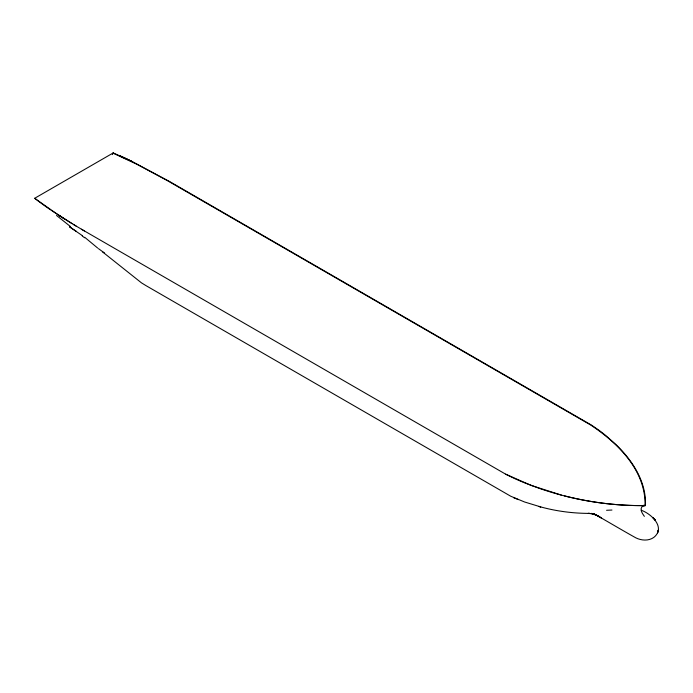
<?xml version="1.0" encoding="UTF-8"?>
<svg xmlns="http://www.w3.org/2000/svg" width="693" height="693" viewBox="0 0 693 693"><rect width="100%" height="100%" fill="white"/><g stroke="black" fill="none" stroke-linecap="round" stroke-linejoin="round"><path stroke-width="1.04" d="M644.36 516.354C642.532 513.678 639.587 509.97 641.952 506.704L645.434 505.561C646.404 484.65 635.472 465.358 621.682 450.441A248.952 143.728 0 0 0 616.008 444.603L605.803 435.568A268.286 154.894 0 0 0 598.951 430.24L591.467 425.095L169.525 181.488L133.359 162.179A349.748 201.923 0 0 0 124.948 158.151L113.236 152.928L34.65 198.302L60.17 216.216M112.309 154.608L113.236 152.928M606.566 510.282L611.954 510.039M642.654 505.587L645.079 505.024C645.555 470.175 617.792 442.992 590.713 425.026L167.385 180.639L136.902 164.276L112.916 153.11M645.434 505.561C613.149 506.02 580.829 501.273 549.965 491.848A248.969 143.737 0 0 1 539.856 488.565L524.203 482.675A268.347 154.929 0 0 1 514.968 478.724L506.055 474.402L81.436 229.218M642.082 505.595C615.895 505.717 589.734 502.304 564.362 495.867M561.451 495.123L531.193 485.429L505.63 474.151M641.328 510.273C651.437 513.825 665.999 527.624 653.785 537.43C648.57 541.146 641.346 540.592 635.827 537.837C622.409 530.362 609.216 522.47 595.859 514.873L601.55 518.017L596.994 515.505L591.042 513.374L594.663 514.232L599.506 516.709L593.416 513.608L594.663 514.232L588.348 513.357L589.691 513.4C572.548 513.4 555.388 511.113 538.894 506.418L540.765 506.93L524.558 501.983L510.75 496.24L145.998 285.637L141.485 282.865L102.469 251.836M513.617 497.695L518.442 499.636M82.484 235.733L69.499 226.802L76.438 231.453M595.859 514.873L596.994 515.505M84.416 230.96L73.241 224.35M76.1 226.065L58.662 215.228L64.752 219.109M71.968 223.57L52.036 210.845M34.65 198.302L36.045 199.203M104.582 253.084L98.493 248.657M97.722 248.094L84.676 237.257M36.859 199.991L43.702 205.059A349.8 201.958 0 0 0 50.676 209.918M70.383 226.498L56.531 215.462M82.198 235.906L84.563 237.777M658.255 530.31L657.501 533.012L658.255 530.31M126.195 158.723L119.447 155.63L132.692 161.833L126.195 158.723M654.807 519.663L652.754 517.454L655.5 520.434L654.807 519.663"/></g></svg>
